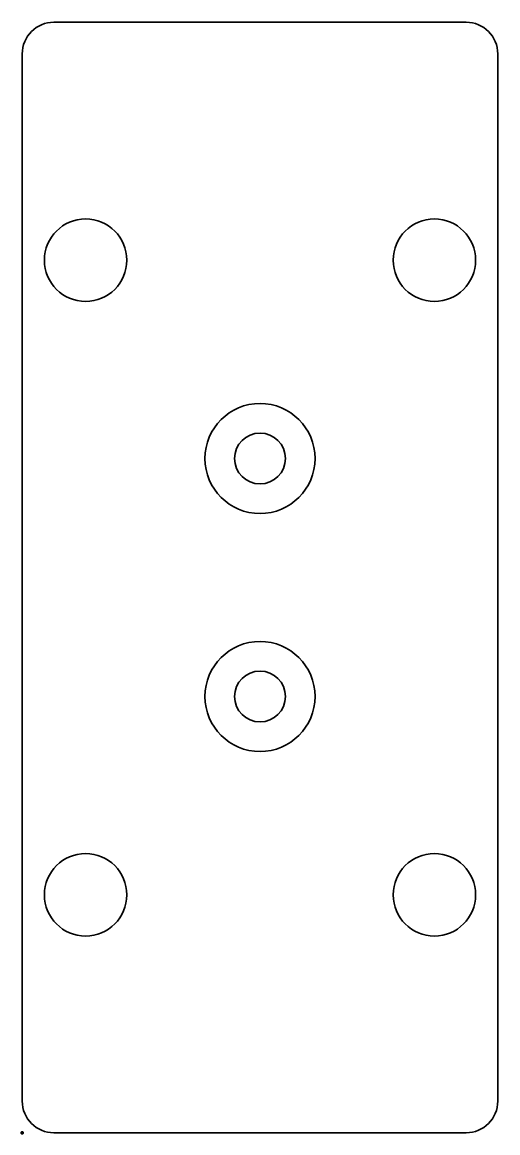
# Model space of a CAD drawing. Header units: millimetres. Extents: x 0 to 30, y 0 to 70.
import ezdxf

# ---------------------------------------------------------------- set-up
doc = ezdxf.new("R2010")
doc.units = ezdxf.units.MM
doc.layers.add('1', color=7, linetype='Continuous', true_color=0xffffff)
doc.layers.add('61', color=7, linetype='Continuous', true_color=0xffffff)

msp = doc.modelspace()

# ---------------------------------------------------------------- linework, layer by layer
at = {"layer": '1', "color": 252, "linetype": 'Continuous', "lineweight": 35}
for p, q in [((28, 70), (2, 70)), ((0, 68), (0, 2)), ((30, 2), (30, 68)), ((2, 0), (28, 0))]:
    msp.add_line(p, q, dxfattribs=at)
for centre, radius in [((4, 55), 2.6), ((26, 55), 2.6), ((15, 42.5), 3.47), ((15, 42.5), 1.6), ((15, 27.5), 3.47), ((15, 27.5), 1.6), ((4, 15), 2.6), ((26, 15), 2.6)]:
    msp.add_circle(centre, radius, dxfattribs=at)
for centre, start, end in [((2, 68), 90, 180), ((28, 68), 0, 90), ((2, 2), 180, 270), ((28, 2), 270, 0)]:
    msp.add_arc(centre, 2, start, end, dxfattribs=at)
at = {"layer": '61', "color": 23, "linetype": 'Continuous', "lineweight": 70}
msp.add_point((0, 0), dxfattribs=at)

doc.saveas('drawing.dxf')
